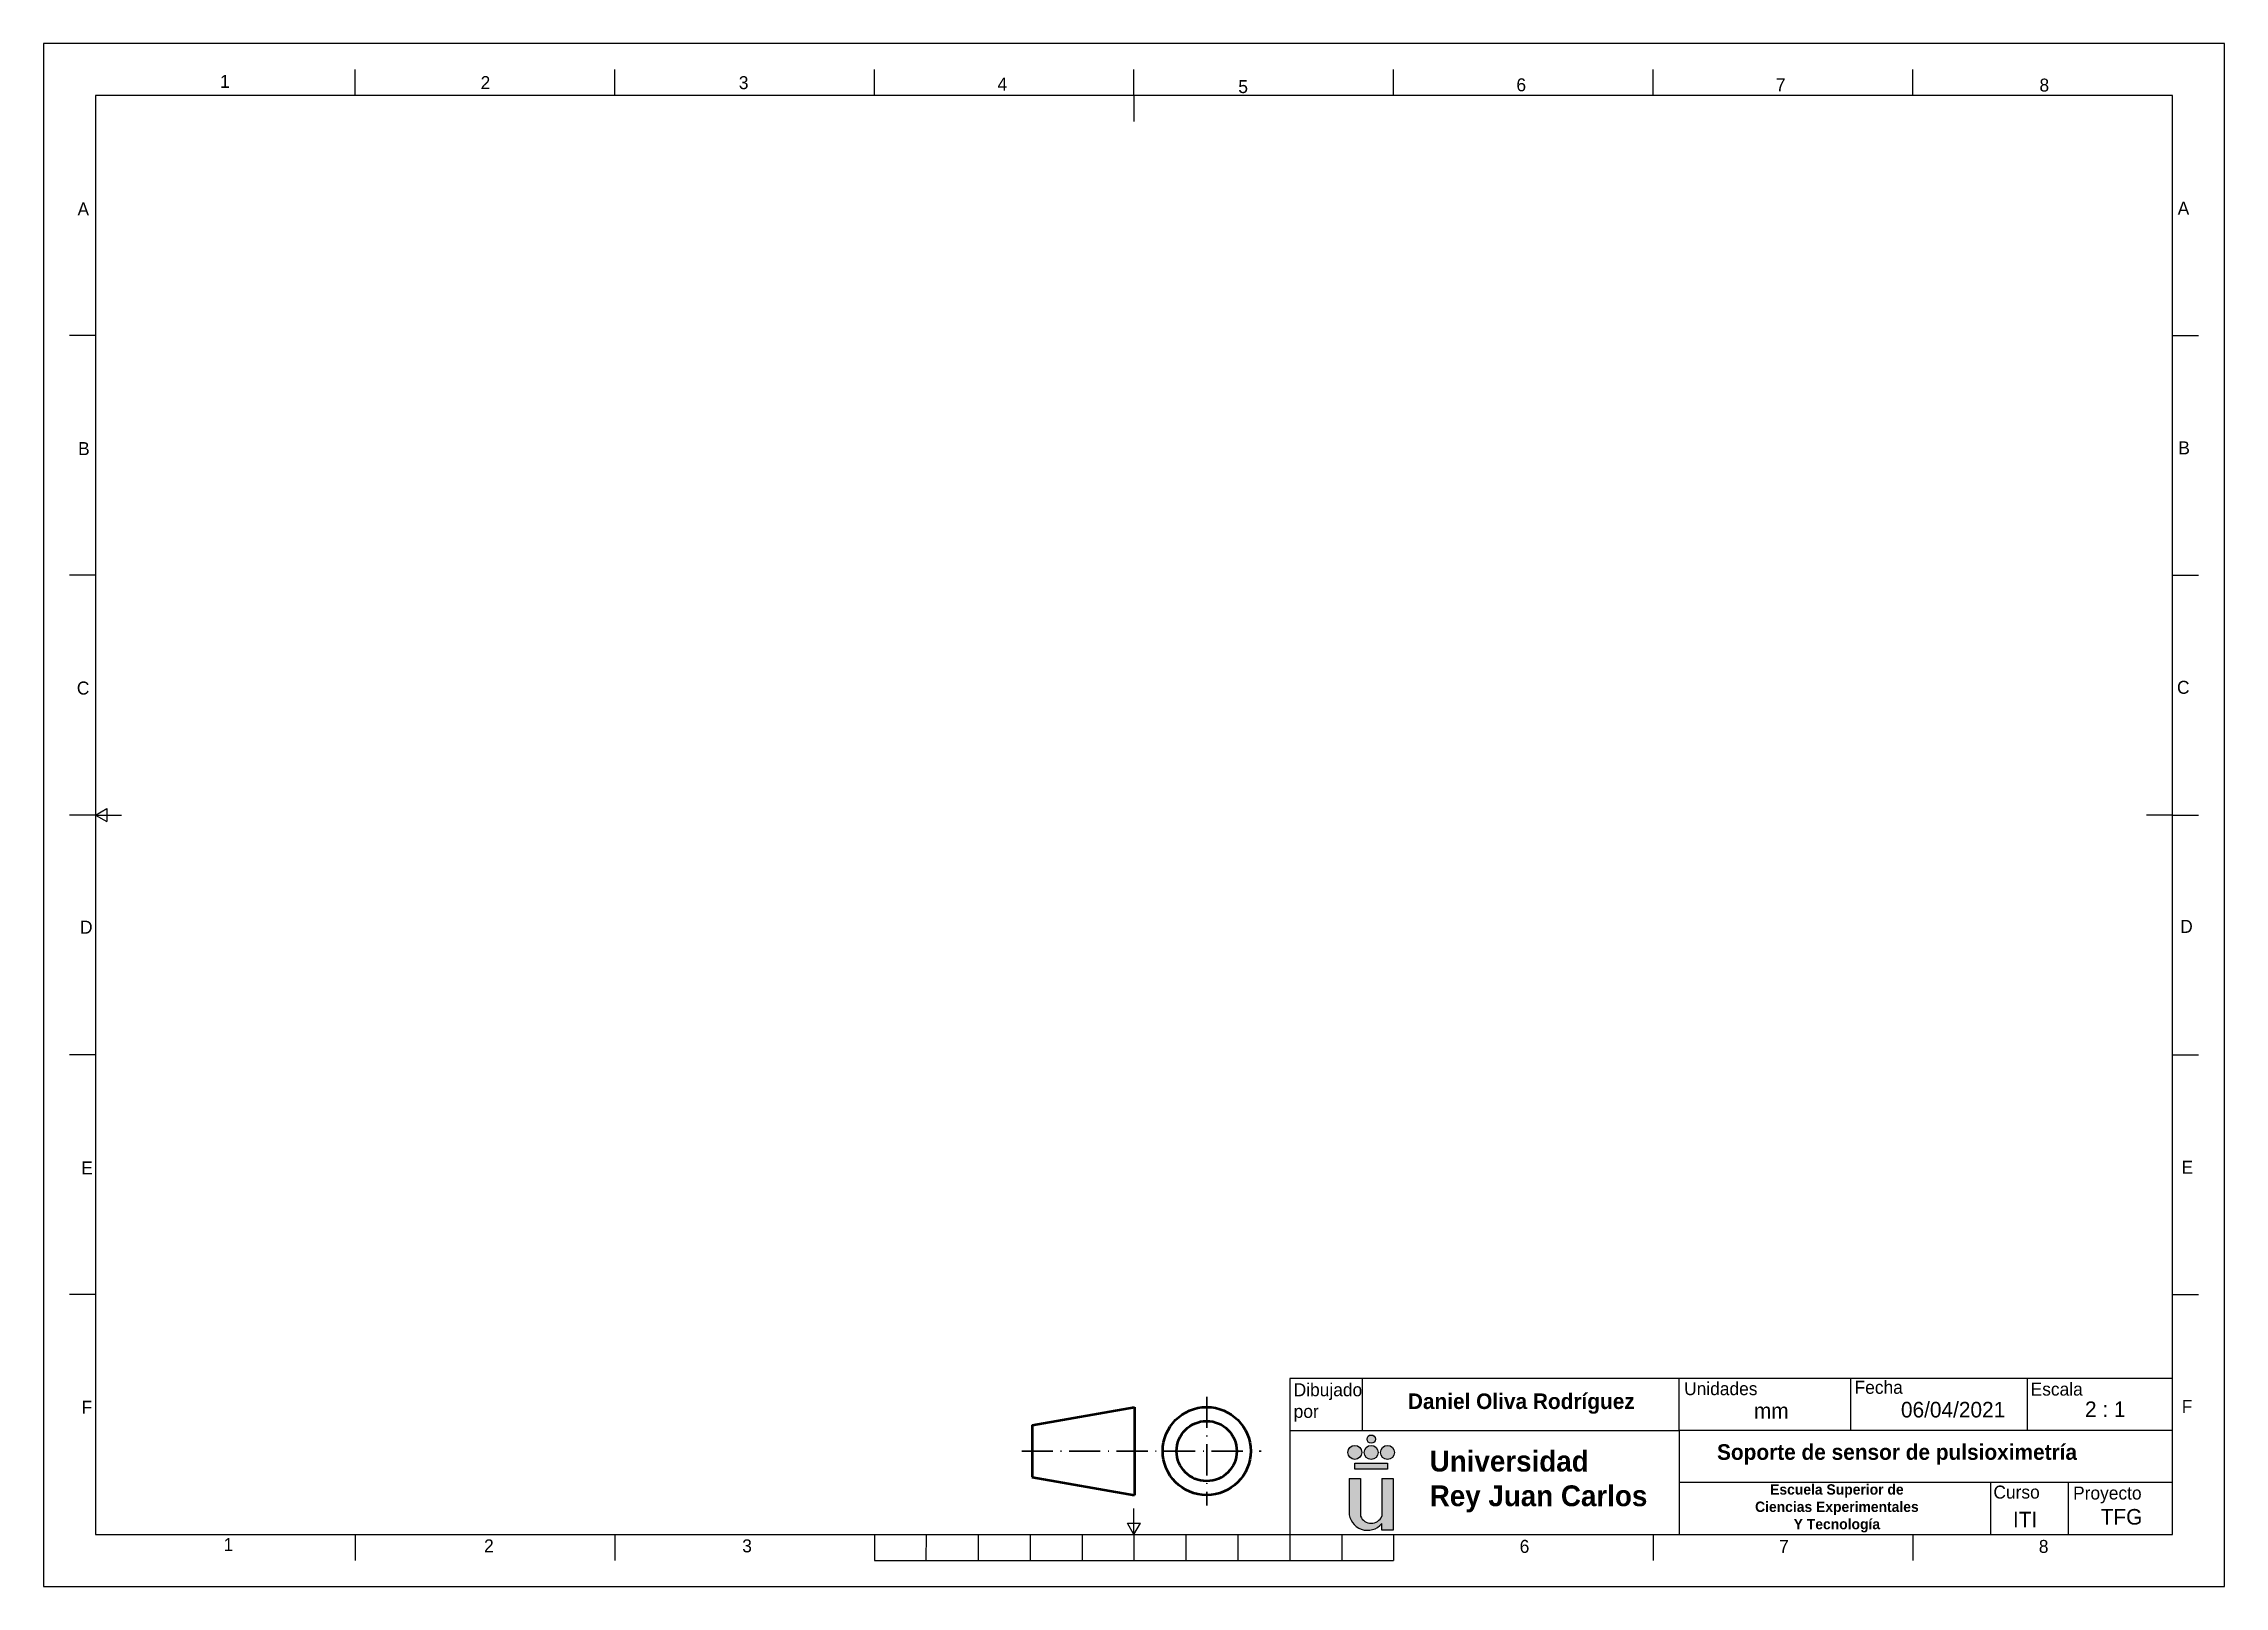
# Paper-space layout 'Presentación4' of a CAD drawing. Header units: millimetres. Extents: x 0 to 296, y 0 to 209.
import ezdxf

# ---------------------------------------------------------------- set-up
doc = ezdxf.new("R2010")
doc.units = ezdxf.units.MM
doc.linetypes.add('ACAD_ISO10W100', pattern=[18, 12, -3, 0, -3])
doc.layers.add('Cajetin', color=7, linetype='Continuous', true_color=0x000000)
doc.layers.add('Rojo logo', color=7, linetype='Continuous', true_color=0xf91206)
doc.layers.add('Ejes', color=7, linetype='ACAD_ISO10W100', lineweight=30)
doc.layers.add('Pieza', color=7, linetype='Continuous', lineweight=50)
doc.layers.add('Negro logo', color=250, linetype='Continuous')
doc.styles.add('Annotative', font='arial.ttf')
doc.styles.get("Standard").update_dxf_attribs({"font": 'arial.ttf'})

# ---------------------------------------------------------------- blocks, each defined once
blk = doc.blocks.new('Logo URJC')
at = {"layer": 'Negro logo'}
h = blk.add_hatch(color=256, dxfattribs=at)
h.dxf.hatch_style = 1
h.paths.add_polyline_path([(251.42, 14.34, 0.705247), (257.72, 12.1), (257.72, 10.79), (259.94, 10.79), (259.94, 20.79), (257.72, 20.79), (257.72, 13.52, -0.674681), (253.64, 13.52), (253.64, 20.79), (251.42, 20.79)])
at = {"layer": 'Rojo logo'}
h = blk.add_hatch(color=256, dxfattribs=at)
h.dxf.hatch_style = 1
h.paths.add_polyline_path([(251.18, 25.8, 1), (253.88, 25.8, 1)])
h.paths.add_polyline_path([(254.33, 25.79, 1), (257.03, 25.79, 1)])
h.paths.add_polyline_path([(260.18, 25.79, 1), (257.48, 25.79, 1)])
h.paths.add_polyline_path([(256.48, 28.34, 1), (254.88, 28.34, 1)])
h.paths.add_polyline_path([(252.53, 23.69), (252.53, 22.54), (258.83, 22.54), (258.83, 23.69)])
at = {"layer": 'Negro logo'}
for p, q in [((251.42, 20.79), (253.64, 20.79)), ((251.42, 20.79), (251.42, 14.34)), ((253.64, 20.79), (253.64, 13.52)), ((257.72, 20.79), (259.94, 20.79)), ((257.72, 20.79), (257.72, 13.52)), ((259.94, 20.79), (259.94, 10.79)), ((257.72, 10.79), (257.72, 12.1)), ((259.94, 10.79), (257.72, 10.79))]:
    blk.add_line(p, q, dxfattribs=at)
for centre, radius, start, end in [((254.97, 14.34), 3.55, 180, 320.7731), ((255.68, 14.34), 2.2, 201.9864, 338.0136)]:
    blk.add_arc(centre, radius, start, end, dxfattribs=at)
at = {"layer": 'Rojo logo'}
for p, q in [((252.53, 23.69), (258.83, 23.69)), ((252.53, 22.54), (252.53, 23.69)), ((258.83, 22.54), (252.53, 22.54)), ((258.83, 23.69), (258.83, 22.54))]:
    blk.add_line(p, q, dxfattribs=at)
for centre, radius in [((252.53, 25.8), 1.35), ((255.68, 25.79), 1.35), ((255.68, 28.34), 0.8), ((258.83, 25.79), 1.35)]:
    blk.add_circle(centre, radius, dxfattribs=at)
blk = doc.blocks.new('Cajetin A3')
for p, q in [((60, 287), (60, 292)), ((110, 287), (110, 292)), ((160, 287), (160, 292)), ((210, 287), (210, 292)), ((260, 287), (260, 292)), ((310, 287), (310, 292)), ((360, 287), (360, 292)), ((210, 287), (210, 282)), ((210, 282), (210, 282)), ((10, 240.83), (5, 240.83)), ((410, 240.83), (415, 240.83)), ((10, 194.67), (5, 194.67)), ((410, 194.67), (415, 194.67)), ((10, 148.5), (5, 148.5)), ((10, 148.5), (12.17, 149.75)), ((10, 148.5), (15, 148.5)), ((10, 148.5), (12.17, 147.25)), ((12.17, 149.75), (12.17, 147.25)), ((15, 148.5), (15, 148.5)), ((410, 148.5), (405, 148.5)), ((410, 148.5), (415, 148.5)), ((10, 102.33), (5, 102.33)), ((410, 102.33), (415, 102.33)), ((10, 56.17), (5, 56.17)), ((410, 56.17), (415, 56.17)), ((410, 40), (240, 40)), ((240, 40), (240, 10)), ((254, 30), (254, 40)), ((315, 30), (315, 40)), ((348, 40), (348, 30)), ((382, 40), (382, 30)), ((240, 30), (254, 30)), ((254, 30), (315, 30)), ((410, 30), (315, 30)), ((315, 30), (315, 20)), ((410, 20), (315, 20)), ((315, 20), (315, 10)), ((375, 10), (375, 20)), ((390, 10), (390, 20)), ((210, 10), (210, 15)), ((60, 10), (60, 5)), ((110, 10), (110, 5)), ((160, 10), (160, 5)), ((160, 10), (260, 10)), ((170, 10), (169.94, 5)), ((180, 10), (180, 5)), ((190, 10), (190, 5)), ((200, 10), (200, 5)), ((210, 10), (208.75, 12.17)), ((208.75, 12.17), (211.25, 12.17)), ((210, 10), (211.25, 12.17)), ((210, 10), (210, 5)), ((210, 10), (210, 5)), ((220, 10), (220, 5)), ((230, 10), (230, 5)), ((240, 10), (240, 5)), ((250, 10), (250, 5)), ((260, 10), (260, 5)), ((310, 10), (310, 5)), ((360, 10), (360, 5)), ((160, 5), (260, 5))]:
    blk.add_line(p, q)
for points in [[(0, 0), (420, 0), (420, 297), (0, 297)], [(10, 10), (410, 10), (410, 287), (10, 287)]]:
    blk.add_lwpolyline(points, close=True)
at = {"layer": 'Negro logo'}
blk.add_blockref('Logo URJC', (0, 0), dxfattribs=at)
at = {"attachment_point": 1}
for s, width, insert, char_height in [('{\\fGill Sans MT|b0|i0|c0|p34;1}', 10.4362, (33.99, 290.99), 2.5), ('{\\fGill Sans MT|b0|i0|c0|p34;2}', 10.4362, (84.16, 290.74), 2.5), ('{\\fGill Sans MT|b0|i0|c0|p34;3}', 10.4362, (133.89, 290.74), 2.5), ('{\\fGill Sans MT|b0|i0|c0|p34;4}', 10.4362, (183.71, 290.47), 2.5), ('{\\fGill Sans MT|b0|i0|c0|p34;5}', 10.4362, (230.09, 289.98), 2.5), ('{\\fGill Sans MT|b0|i0|c0|p34;6}', 10.4362, (283.65, 290.32), 2.5), ('{\\fGill Sans MT|b0|i0|c0|p34;7}', 10.4362, (333.62, 290.32), 2.5), ('{\\fGill Sans MT|b0|i0|c0|p34;8}', 10.4362, (384.39, 290.27), 2.5), ('{\\fGill Sans MT|b0|i0|c0|p34;A}', 10.4362, (6.53, 266.42), 2.5), ('{\\fGill Sans MT|b0|i0|c0|p34;A}', 10.4362, (411.01, 266.56), 2.5), ('{\\fGill Sans MT|b0|i0|c0|p34;B}', 10.4362, (6.64, 220.29), 2.5), ('{\\fGill Sans MT|b0|i0|c0|p34;B}', 10.4362, (411.13, 220.43), 2.5), ('{\\fGill Sans MT|b0|i0|c0|p34;C}', 10.4362, (6.4, 174.19), 2.5), ('{\\fGill Sans MT|b0|i0|c0|p34;C}', 10.4362, (410.88, 174.33), 2.5), ('{\\fGill Sans MT|b0|i0|c0|p34;D}', 10.4362, (7.01, 128.16), 2.5), ('{\\fGill Sans MT|b0|i0|c0|p34;D}', 10.4362, (411.49, 128.3), 2.5), ('{\\fGill Sans MT|b0|i0|c0|p34;E}', 10.4362, (7.26, 81.8), 2.5), ('{\\fGill Sans MT|b0|i0|c0|p34;E}', 10.4362, (411.74, 81.94), 2.5), ('{\\fGill Sans MT|b0|i0|c0|p34;F}', 10.4362, (7.31, 35.73), 2.5), ('{\\fGill Sans MT|b0|i0|c0|p34;F}', 10.4362, (411.79, 35.87), 2.5), ('{\\fGill Sans MT|b1|i0|c0|p34;Soporte de sensor de pulsioximetría}', 95, (322.29, 27.36), 3), ('{\\fGill Sans MT|b0|i0|c0|p34;1}', 10.4362, (34.66, 9.3), 2.5), ('{\\fGill Sans MT|b0|i0|c0|p34;2}', 10.4362, (84.83, 9.05), 2.5), ('{\\fGill Sans MT|b0|i0|c0|p34;3}', 10.4362, (134.55, 9.05), 2.5), ('{\\fGill Sans MT|b0|i0|c0|p34;6}', 10.4362, (284.28, 8.95), 2.5), ('{\\fGill Sans MT|b0|i0|c0|p34;7}', 10.4362, (334.25, 8.95), 2.5), ('{\\fGill Sans MT|b0|i0|c0|p34;8}', 10.4362, (384.26, 8.94), 2.5)]:
    blk.add_mtext_dynamic_manual_height_columns(s, width=width, gutter_width=12.5, heights=[0], dxfattribs=dict(at, insert=insert, char_height=char_height))
at = {"insert": (240.75, 39.1), "char_height": 2.5, "width": 14, "attachment_point": 1}
blk.add_mtext('{\\fGill Sans MT|b0|i0|c0|p34;Dibujado por}', dxfattribs=at)
at = {"style": 'Annotative'}
for s, insert, char_height, width, attachment_point in [('{\\fGill Sans MT|b0|i0|c0|p34;Unidades}', (315.95, 39.31), 2.5, 14.3994, 1), ('{\\fGill Sans MT|b0|i0|c0|p34;Fecha}', (348.78, 39.57), 2.5, 14.3994, 1), ('{\\fGill Sans MT|b0|i0|c0|p34;Escala}', (382.69, 39.22), 2.5, 14.3994, 1), ('{\\fGill Sans MT|b1|i0|c0|p34;Daniel Oliva Rodríguez}', (284.59, 37.14), 3, 61, 2), ('{\\fGill Sans MT|b0|i0|c0|p34;mm}', (329.39, 35.3), 3, 14.3994, 1), ('{\\fGill Sans MT|b0|i0|c0|p34;06/04/2021}', (357.71, 35.52), 3, 14.3994, 1), ('{\\fGill Sans MT|b0|i0|c0|p34;2 : 1}', (393.15, 35.6), 3, 14.3994, 1), ('\\pxql;{\\fGill Sans MT|b1|i0|c0|p34;Universidad\\PRey Juan Carlos}', (289.03, 20.17), 4, 44.159, 5), ('\\pxqc;{\\fGill Sans MT|b1|i0|c0|p34;Escuela Superior de\\PCiencias Experimentales\\PY Tecnología}', (345.37, 15.02), 2, 60, 5), ('{\\fGill Sans MT|b0|i0|c0|p34;Curso}', (375.52, 19.4), 2.5, 14.3994, 1), ('{\\fGill Sans MT|b0|i0|c0|p34;Proyecto}', (390.86, 19.22), 2.5, 14.3994, 1), ('{\\fGill Sans MT|b0|i0|c0|p34;ITI\\P}', (379.28, 14.35), 3, 41.2988, 1), ('{\\fGill Sans MT|b0|i0|c0|p34;TFG}', (396.18, 14.89), 3, 14.3994, 1)]:
    blk.add_mtext(s, dxfattribs=dict(at, insert=insert, char_height=char_height, width=width, attachment_point=attachment_point))
blk = doc.blocks.new('Sistema europeo')
at = {"layer": 'Ejes', "ltscale": 0.5}
for p, q in [((33.63, 10.47), (33.63, -10.47)), ((-2, 0), (44.1, 0))]:
    blk.add_line(p, q, dxfattribs=at)
at = {"layer": 'Pieza'}
for p, q in [((0, 5), (19.7, 8.47)), ((19.7, 8.47), (19.7, -8.47)), ((0, 5), (0, -5)), ((0, -5), (19.7, -8.47))]:
    blk.add_line(p, q, dxfattribs=at)
for radius in [8.47, 5.79]:
    blk.add_circle((33.63, 0), radius, dxfattribs=at)

psp = doc.layouts.new('Presentación4')

# ---------------------------------------------------------------- block references
at = {"layer": 'Cajetin', "xscale": 0.703, "yscale": 0.703, "zscale": 0.703}
psp.add_blockref('Cajetin A3', (0.5, 0.5), dxfattribs=at)
at = {"layer": 'Negro logo', "xscale": 0.703, "yscale": 0.703, "zscale": 0.703}
psp.add_blockref('Sistema europeo', (134.33, 18.81), dxfattribs=at)

doc.saveas('drawing.dxf')
